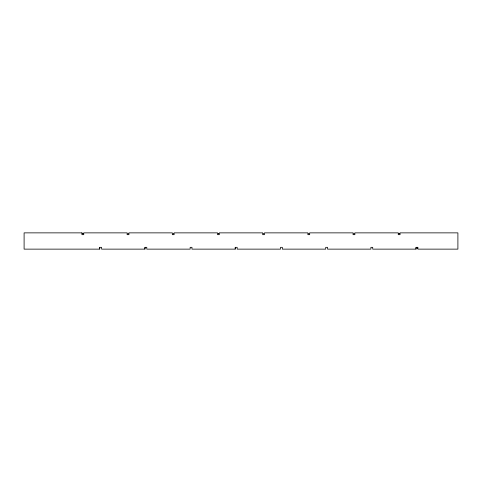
<?xml version="1.0" encoding="UTF-8"?>
<svg xmlns="http://www.w3.org/2000/svg" width="482" height="482" viewBox="0 0 482 482"><rect width="100%" height="100%" fill="white"/><g stroke="black" fill="none" stroke-linecap="round" stroke-linejoin="round"><path stroke-width="0.72" d="M83.031 233.77L82.657 233.77L83.012 233.722M218.581 233.818L218.219 233.77L218.593 233.77M398.969 233.77L399.343 233.77L398.988 233.722M127.911 233.643L128.037 233.951L128.212 233.631M173.098 233.643L173.225 233.951L173.4 233.631M263.473 233.643L263.6 233.951L263.775 233.631M308.661 233.643L308.787 233.951L308.962 233.631M353.848 233.643L353.975 233.951L354.149 233.631M82.663 233.631L83.025 233.631M218.226 233.631L218.587 233.631M398.976 233.631L399.337 233.631M417.448 247.869L417.448 248.592M415.972 247.513L415.972 248.947M235.144 247.513L235.144 247.977M235.144 248.483L235.144 248.947M144.931 247.513L144.931 247.977M144.931 248.483L144.931 248.947M99.66 247.513L99.66 247.977M99.66 248.483L99.66 248.947M81.94 232.866L24.1 232.866L24.1 249.134L99.786 249.134L99.786 247.326L101.594 247.326L101.594 249.134L144.974 249.134L144.974 247.326L146.781 247.326L146.781 249.134L190.161 249.134L190.161 247.326L191.969 247.326L191.969 249.134L235.349 249.134L235.349 247.326L237.156 247.326L237.156 249.134L280.536 249.134L280.536 247.326L282.344 247.326L282.344 249.134L325.724 249.134L325.724 247.326L327.531 247.326L327.531 249.134L370.911 249.134L370.911 247.326L372.719 247.326L372.719 249.134L416.099 249.134L416.099 247.326L417.906 247.326L417.906 249.134L457.9 249.134L457.9 232.866L400.06 232.866L400.06 234.674L398.252 234.674L398.252 232.866L354.873 232.866L354.873 234.674L353.065 234.674L353.065 232.866L309.685 232.866L309.685 234.674L307.877 234.674L307.877 232.866L264.498 232.866L264.498 234.674L262.69 234.674L262.69 232.866L219.31 232.866L219.31 234.674L217.503 234.674L217.503 232.866L174.123 232.866L174.123 234.674L172.315 234.674L172.315 232.866L128.935 232.866L128.935 234.674L127.128 234.674L127.128 232.866L83.748 232.866L83.748 234.674L81.94 234.674L81.94 232.866"/></g></svg>
